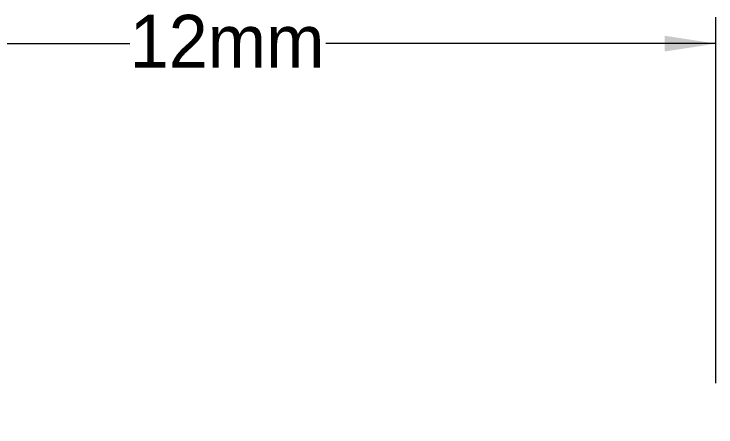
# Model space of a CAD drawing. Header units: millimetres. Extents: x 1.3 to 56, y 1.3 to 42.9.
# Drawn here: x 37.88 to 46.5, y 23 to 28.07 of the extents above; entities that cross this region are included whole.
import ezdxf

# ---------------------------------------------------------------- set-up
doc = ezdxf.new("R2010")
doc.units = ezdxf.units.MM
doc.header["$LTSCALE"] = 0.20493
doc.linetypes.add('SLD-Solid', pattern=[0])
doc.styles.add('SLDTEXTSTYLE0', font='ARIAL.TTF', dxfattribs={"width": 0.948})
doc.dimstyles.new('SLDDIMSTYLE0', dxfattribs={"dimtxt": 0.631591, "dimasz": 0.631591, "dimexe": 0, "dimexo": 0.0625, "dimgap": 0.157898, "dimtad": 0, "dimtih": 1, "dimtoh": 1, "dimdec": 3, "dimrnd": 1e-09, "dimzin": 12, "dimdsep": 46, "dimtxsty": 'SLDTEXTSTYLE0', "dimsah": 1, "dimcen": 0.09, "dimadec": 0, "dimazin": 3, "dimtfac": 1, "dimtdec": 3, "dimtofl": 0, "dimtmove": 0, "dimatfit": 3, "dimfxl": 1, "dimfrac": 2, "dimtolj": 1, "dimtzin": 12, "dimarcsym": 0})

# ---------------------------------------------------------------- blocks, each defined once
blk = doc.blocks.new('_D_2')
at = {"color": 7, "linetype": 'SLD-Solid', "lineweight": 0}
for p, q in [((34.5, 23.5365), (34.5, 28.0332)), ((46.5, 23.5365), (46.5, 28.0332)), ((34.5, 27.7079), (39.2964, 27.7079)), ((46.5, 27.7079), (41.7063, 27.7079))]:
    blk.add_line(p, q, dxfattribs=at)
at = {"color": 7, "linetype": 'SLD-Solid', "lineweight": 18}
for points in [[(34.5, 27.7079), (35.1316, 27.6107), (35.1316, 27.805)], [(46.5, 27.7079), (45.8684, 27.805), (45.8684, 27.6107)]]:
    blk.add_solid(points, dxfattribs=at)
at = {"color": 7, "linetype": 'SLD-Solid', "lineweight": 18, "insert": (39.2964, 28.0616), "char_height": 0.65065, "attachment_point": 1, "style": 'SLDTEXTSTYLE0'}
blk.add_mtext('12mm', dxfattribs=at)

msp = doc.modelspace()

# ---------------------------------------------------------------- dimensions: what is measured, and where the dimension line sits
at = {"color": 7, "linetype": 'SLD-Solid', "lineweight": 18}
dim = msp.add_linear_dim(base=(46.5, 27.7079), p1=(34.5, 22.8858), p2=(46.5, 22.8858), dimstyle='SLDDIMSTYLE0', dxfattribs=at)
dim.commit()
dim.dimension.update_dxf_attribs({"geometry": '_D_2', "text_midpoint": (40.5013, 27.7079), "dimtype": 160})

doc.saveas('drawing.dxf')
